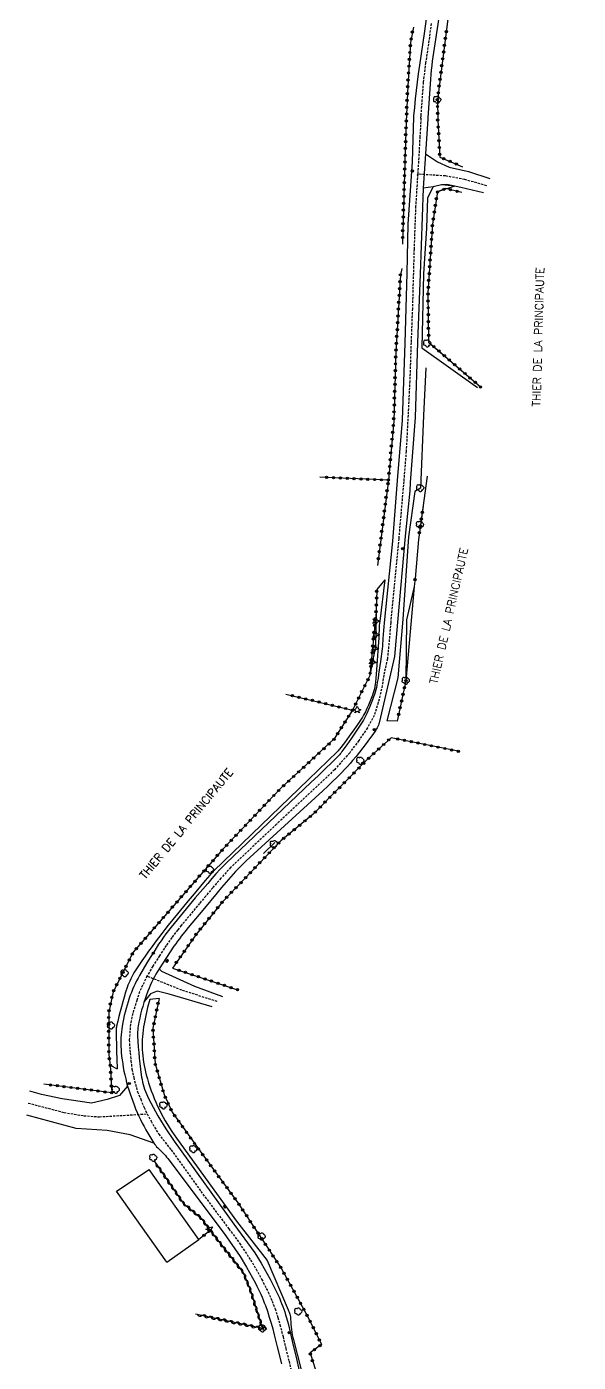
# Model space of a CAD drawing. Header units: millimetres. Extents: x 268000 to 268982, y 119000 to 120000.
# Drawn here: x 268428.2 to 268548.8, y 119298.1 to 119590.3 of the extents above; entities that cross this region are included whole.
import ezdxf
from ezdxf.enums import TextEntityAlignment as Align

# ---------------------------------------------------------------- set-up
doc = ezdxf.new("R2010")
doc.units = ezdxf.units.MM
doc.linetypes.add('DASHED', pattern=[0.75, 0.5, -0.25])
doc.layers.get('0').update_dxf_attribs({"linetype": 'CONTINUOUS'})
for name, color, linetype in [('W0001', 6, 'DASHED'), ('W0008', 7, 'CONTINUOUS'), ('W0070', 7, 'DASHED'), ('W0071', 7, 'CONTINUOUS'), ('W0103', 1, 'CONTINUOUS'), ('W0210', 2, 'CONTINUOUS'), ('W0211', 2, 'CONTINUOUS'), ('W0212', 2, 'CONTINUOUS'), ('W0213', 2, 'CONTINUOUS'), ('W0300', 7, 'CONTINUOUS'), ('W0301', 7, 'CONTINUOUS'), ('W0302', 3, 'CONTINUOUS'), ('W0303', 7, 'CONTINUOUS'), ('W0305', 3, 'CONTINUOUS'), ('W0310', 3, 'CONTINUOUS'), ('W0312', 3, 'CONTINUOUS'), ('W0322', 7, 'CONTINUOUS'), ('W0400', 7, 'CONTINUOUS'), ('W0856', 7, 'CONTINUOUS'), ('W0989', 7, 'CONTINUOUS'), ('W1336', 3, 'CONTINUOUS'), ('W1338', 7, 'CONTINUOUS')]:
    doc.layers.add(name, color=color, linetype=linetype)
doc.styles.get("Standard").update_dxf_attribs({"font": 'romans.shx', "width": 0.85})

# ---------------------------------------------------------------- blocks, each defined once
blk = doc.blocks.new('T300')
for p, q in [((-0.8, 0.51), (-0.86, 0.34)), ((-0.86, 0.34), (-0.86, 0.17)), ((-0.86, 0.17), (-0.74, 0.06)), ((-0.69, 0.63), (-0.8, 0.51)), ((-0.8, -0.06), (-0.74, 0.06)), ((-0.74, 0.06), (-0.69, 0.11)), ((-0.57, 0.69), (-0.69, 0.63)), ((-0.46, 0.69), (-0.57, 0.69)), ((-0.29, 0.63), (-0.46, 0.69)), ((-0.29, 0.63), (-0.17, 0.74)), ((-0.23, 0.57), (-0.29, 0.63)), ((-0.17, 0.74), (-0.06, 0.8)), ((-0.06, 0.8), (0.06, 0.8)), ((0.06, 0.8), (0.23, 0.74)), ((0.23, 0.74), (0.34, 0.63)), ((0.34, 0.63), (0.4, 0.51)), ((0.46, 0.46), (0.34, 0.46)), ((0.4, 0.51), (0.4, 0.46)), ((0.57, 0.4), (0.46, 0.46)), ((0.57, 0.4), (0.69, 0.29)), ((0.69, 0.29), (0.74, 0.17)), ((0.74, 0.06), (0.69, -0.17)), ((0.74, 0.17), (0.74, 0.06)), ((-0.8, -0.17), (-0.8, -0.06)), ((-0.8, -0.23), (-0.8, -0.17)), ((-0.74, -0.34), (-0.8, -0.23)), ((-0.69, -0.4), (-0.74, -0.34)), ((-0.51, -0.46), (-0.69, -0.4)), ((-0.4, -0.46), (-0.51, -0.46)), ((-0.4, -0.46), (-0.34, -0.46)), ((-0.34, -0.46), (-0.34, -0.4)), ((-0.34, -0.51), (-0.34, -0.46)), ((-0.29, -0.63), (-0.34, -0.51)), ((-0.17, -0.74), (-0.29, -0.63)), ((-0.06, -0.8), (-0.17, -0.74)), ((0.06, -0.8), (-0.06, -0.8)), ((0.17, -0.74), (0.06, -0.8)), ((0.23, -0.69), (0.17, -0.74)), ((0.29, -0.46), (0.23, -0.46)), ((0.29, -0.63), (0.23, -0.69)), ((0.46, -0.4), (0.29, -0.46)), ((0.34, -0.51), (0.29, -0.63)), ((0.34, -0.51), (0.34, -0.46)), ((0.57, -0.34), (0.46, -0.4)), ((0.63, -0.29), (0.57, -0.34)), ((0.69, -0.17), (0.63, -0.29))]:
    blk.add_line(p, q)
blk = doc.blocks.new('t322o')
at = {"color": 0, "linetype": 'Continuous'}
for radius in [0.25, 0.15]:
    blk.add_circle((0, 0), radius, dxfattribs=at)
blk = doc.blocks.new('T856')
for p, q in [((-0.125, 0), (0.125, 0)), ((0, 0.125), (0, -0.125))]:
    blk.add_line(p, q)
blk.add_ellipse((0, 0), major_axis=(-0.177, 0.177), ratio=1, start_param=3.9269908, end_param=10.2101761)
blk = doc.blocks.new('T303')
for p, q in [((-0.77, 0), (-0.28, 0.21)), ((-0.28, -0.21), (-0.77, 0)), ((-0.28, 0.21), (0, 0.83)), ((0, 0.83), (0.28, 0.21)), ((0.28, 0.21), (0.83, 0)), ((0.83, 0), (0.28, -0.21)), ((-0.49, -0.63), (-0.28, -0.21)), ((0, -0.35), (-0.49, -0.63)), ((0.56, -0.63), (0, -0.35)), ((0.28, -0.21), (0.56, -0.63))]:
    blk.add_line(p, q)
blk = doc.blocks.new('T400')
for p, q in [((-0.15, 0.3), (0.15, 0.3)), ((-0.15, -0.25), (-0.15, 0.3)), ((-0.15, 0.15), (0.15, 0.15)), ((-0.15, 0), (0.15, 0)), ((0.15, 0.3), (0.15, -0.25)), ((-0.15, -0.15), (0.15, -0.15)), ((-0.15, -0.25), (-0.15, -0.3)), ((-0.15, -0.3), (0.15, -0.3)), ((0.15, -0.3), (0.15, -0.25))]:
    blk.add_line(p, q)
blk = doc.blocks.new('T301')
for p, q in [((-0.8, 0.51), (-0.86, 0.34)), ((-0.86, 0.34), (-0.86, 0.17)), ((-0.86, 0.17), (-0.74, 0.06)), ((-0.69, 0.63), (-0.8, 0.51)), ((-0.8, -0.06), (-0.74, 0.06)), ((-0.74, 0.06), (-0.69, 0.11)), ((-0.57, 0.69), (-0.69, 0.63)), ((-0.46, 0.69), (-0.57, 0.69)), ((-0.29, 0.63), (-0.46, 0.69)), ((-0.29, 0.63), (-0.17, 0.74)), ((-0.23, 0.57), (-0.29, 0.63)), ((-0.17, 0.74), (-0.06, 0.8)), ((-0.06, 0.8), (0.06, 0.8)), ((0.06, 0.8), (0.23, 0.74)), ((0.23, 0.74), (0.34, 0.63)), ((0.34, 0.63), (0.4, 0.51)), ((0.46, 0.46), (0.34, 0.46)), ((0.4, 0.51), (0.4, 0.46)), ((0.57, 0.4), (0.46, 0.46)), ((0.57, 0.4), (0.69, 0.29)), ((0.69, 0.29), (0.74, 0.17)), ((0.74, 0.06), (0.69, -0.17)), ((0.74, 0.17), (0.74, 0.06)), ((-0.8, -0.17), (-0.8, -0.06)), ((-0.8, -0.23), (-0.8, -0.17)), ((-0.74, -0.34), (-0.8, -0.23)), ((-0.69, -0.4), (-0.74, -0.34)), ((-0.51, -0.46), (-0.69, -0.4)), ((-0.4, -0.46), (-0.51, -0.46)), ((-0.4, -0.46), (-0.34, -0.46)), ((-0.34, -0.46), (-0.34, -0.4)), ((-0.34, -0.51), (-0.34, -0.46)), ((-0.29, -0.63), (-0.34, -0.51)), ((-0.17, -0.74), (-0.29, -0.63)), ((-0.06, -0.8), (-0.17, -0.74)), ((0.06, -0.8), (-0.06, -0.8)), ((0.17, -0.74), (0.06, -0.8)), ((0.23, -0.69), (0.17, -0.74)), ((0.29, -0.46), (0.23, -0.46)), ((0.29, -0.63), (0.23, -0.69)), ((0.46, -0.4), (0.29, -0.46)), ((0.34, -0.51), (0.29, -0.63)), ((0.34, -0.51), (0.34, -0.46)), ((0.57, -0.34), (0.46, -0.4)), ((0.63, -0.29), (0.57, -0.34)), ((0.69, -0.17), (0.63, -0.29))]:
    blk.add_line(p, q)
blk = doc.blocks.new('t310o')
at = {"color": 0, "linetype": 'Continuous'}
for centre, start, end in [((-0.5, 0.38), 216.8699, 323.1304), ((0.5, -0.37), 36.8699, 143.1303)]:
    blk.add_arc(centre, 0.625, start, end, dxfattribs=at)
blk = doc.blocks.new('t302o')
for p, q in [((-0.8, 0.51), (-0.86, 0.34)), ((-0.86, 0.34), (-0.86, 0.17)), ((-0.86, 0.17), (-0.74, 0.06)), ((-0.69, 0.63), (-0.8, 0.51)), ((-0.8, -0.06), (-0.74, 0.06)), ((-0.74, 0.06), (-0.69, 0.11)), ((-0.57, 0.69), (-0.69, 0.63)), ((-0.46, 0.69), (-0.57, 0.69)), ((-0.29, 0.63), (-0.46, 0.69)), ((-0.29, 0.63), (-0.17, 0.74)), ((-0.23, 0.57), (-0.29, 0.63)), ((-0.17, 0.74), (-0.06, 0.8)), ((-0.06, 0.8), (0.06, 0.8)), ((0.06, 0.8), (0.23, 0.74)), ((0.23, 0.74), (0.34, 0.63)), ((0.34, 0.63), (0.4, 0.51)), ((0.46, 0.46), (0.34, 0.46)), ((0.4, 0.51), (0.4, 0.46)), ((0.57, 0.4), (0.46, 0.46)), ((0.57, 0.4), (0.69, 0.29)), ((0.69, 0.29), (0.74, 0.17)), ((0.74, 0.06), (0.69, -0.17)), ((0.74, 0.17), (0.74, 0.06)), ((-0.8, -0.17), (-0.8, -0.06)), ((-0.8, -0.23), (-0.8, -0.17)), ((-0.74, -0.34), (-0.8, -0.23)), ((-0.69, -0.4), (-0.74, -0.34)), ((-0.51, -0.46), (-0.69, -0.4)), ((-0.4, -0.46), (-0.51, -0.46)), ((-0.4, -0.46), (-0.34, -0.46)), ((-0.34, -0.46), (-0.34, -0.4)), ((-0.34, -0.51), (-0.34, -0.46)), ((-0.29, -0.63), (-0.34, -0.51)), ((-0.17, -0.74), (-0.29, -0.63)), ((-0.06, -0.8), (-0.17, -0.74)), ((0.06, -0.8), (-0.06, -0.8)), ((0.17, -0.74), (0.06, -0.8)), ((0.23, -0.69), (0.17, -0.74)), ((0.29, -0.46), (0.23, -0.46)), ((0.29, -0.63), (0.23, -0.69)), ((0.46, -0.4), (0.29, -0.46)), ((0.34, -0.51), (0.29, -0.63)), ((0.34, -0.51), (0.34, -0.46)), ((0.57, -0.34), (0.46, -0.4)), ((0.63, -0.29), (0.57, -0.34)), ((0.69, -0.17), (0.63, -0.29))]:
    blk.add_line(p, q)
blk = doc.blocks.new('t305o')
for p, q in [((-0.77, 0), (-0.28, 0.21)), ((-0.28, -0.21), (-0.77, 0)), ((-0.28, 0.21), (0, 0.83)), ((0, 0.83), (0.28, 0.21)), ((0.28, 0.21), (0.83, 0)), ((0.83, 0), (0.28, -0.21)), ((-0.49, -0.63), (-0.28, -0.21)), ((0, -0.35), (-0.49, -0.63)), ((0.56, -0.63), (0, -0.35)), ((0.28, -0.21), (0.56, -0.63))]:
    blk.add_line(p, q)

msp = doc.modelspace()

# ---------------------------------------------------------------- linework, layer by layer
at = {"layer": 'W0001'}
for points in [[(268514.42, 119570.28), (268514.46, 119570.86), (268515, 119578.14), (268515.5, 119582.28), (268516.78, 119591.05)], [(268514.42, 119570.28), (268514.18, 119566.18), (268513.94, 119561.57), (268513.7, 119557.82), (268513.71, 119558.01), (268513.26, 119551.02), (268512.91, 119541.6), (268512.54, 119528.58), (268512.26, 119521.15), (268511.98, 119512.75), (268511.19, 119497.39), (268510.65, 119490.79), (268509.56, 119478.26), (268507.81, 119459.95), (268507.5, 119456.19), (268507.09, 119451.96), (268506.28, 119448.41), (268505.95, 119446.1), (268505.1, 119442.4), (268504.17, 119439.59), (268502.74, 119436.86), (268500.82, 119434.11), (268498.84, 119431.44), (268495.51, 119427.73), (268492.82, 119425.14), (268482.85, 119415.8), (268472.85, 119406.38), (268470.69, 119404.02), (268468.88, 119401.92), (268467.35, 119400.09), (268466, 119398.5), (268463.65, 119395.64), (268462, 119393.66), (268461.23, 119392.7), (268459.93, 119391), (268458.71, 119389.29), (268457.25, 119387.03), (268455.78, 119384.74), (268454.51, 119382.57), (268454.51, 119382.57), (268453.55, 119380.57), (268452.9, 119379.16), (268452.28, 119377.28), (268451.59, 119375.12), (268451.22, 119373.62), (268450.9, 119372.08), (268450.64, 119368.61), (268450.82, 119365.75), (268451.01, 119364.03), (268451.22, 119362.22), (268451.6, 119360.38), (268452.43, 119357.27), (268453.14, 119355.66), (268453.86, 119353.82), (268454.57, 119352.44), (268455.39, 119350.84), (268457.08, 119348.02), (268459.77, 119344.58), (268466.29, 119335.48), (268472.44, 119327.29), (268474.72, 119324.16), (268477.17, 119320.48), (268478.36, 119318.47), (268479.58, 119316.27), (268481.01, 119313.48), (268481.87, 119311.49), (268482.51, 119309.81), (268483.13, 119307.91), (268483.58, 119306.33), (268484.26, 119303.74), (268484.86, 119301.15), (268485.57, 119298.33), (268487.14, 119291.47)]]:
    msp.add_lwpolyline(points, dxfattribs=at)
at = {"layer": 'W0008'}
for points in [[(268516.11, 119595.68), (268515.1, 119588.76), (268514.1, 119581.83), (268513.84, 119579.99), (268513.6, 119578.15), (268513.38, 119576.31), (268513.18, 119574.46), (268512.99, 119572.61), (268512.83, 119570.77), (268512.8, 119570.49)], [(268518.3, 119592.25), (268517.6, 119587.49), (268516.91, 119582.74), (268516.78, 119581.76), (268516.66, 119580.77), (268516.57, 119579.79), (268516.49, 119578.8), (268516.21, 119574.55), (268515.95, 119570.3), (268515.94, 119570.09)], [(268512.8, 119570.49), (268512.8, 119570.49), (268512.47, 119560.67), (268511.59, 119547.08), (268511.3, 119536.32), (268510.87, 119521.04), (268510.3, 119504.23), (268509.21, 119491.02), (268508.17, 119477.7), (268506.37, 119459.87), (268506.29, 119459.02), (268506.22, 119458.17), (268506.16, 119457.32), (268506.12, 119456.47), (268506.08, 119455.9), (268506.04, 119455.33), (268505.99, 119454.77), (268505.92, 119454.2), (268505.55, 119451.4), (268505.17, 119448.6), (268505.04, 119447.69), (268504.88, 119446.78), (268504.78, 119446.26), (268504.67, 119445.74), (268504.54, 119445.23), (268504.4, 119444.72), (268504.25, 119444.21), (268504.08, 119443.71), (268503.82, 119442.99), (268503.54, 119442.28), (268503.26, 119441.57), (268502.96, 119440.87), (268502.65, 119440.17), (268502.32, 119439.48), (268502.08, 119439.01), (268501.83, 119438.55), (268501.57, 119438.1), (268501.29, 119437.66), (268500.27, 119436.15), (268499.24, 119434.65), (268498.2, 119433.16), (268497.14, 119431.68), (268496.97, 119431.44), (268496.78, 119431.22), (268496.59, 119431), (268496.38, 119430.79), (268494.9, 119429.32), (268493.41, 119427.87), (268491.92, 119426.42), (268490.41, 119424.98), (268471.82, 119407.31), (268471.37, 119406.88), (268470.94, 119406.43), (268470.51, 119405.98), (268469.59, 119404.95), (268468.68, 119403.91), (268467.78, 119402.86), (268465.08, 119399.67), (268462.4, 119396.47), (268461.1, 119394.9), (268459.81, 119393.31), (268459.23, 119392.58), (268458.66, 119391.84), (268458.11, 119391.08), (268457.58, 119390.32), (268457.06, 119389.54), (268456.19, 119388.2), (268455.34, 119386.85), (268454.5, 119385.49), (268453.69, 119384.12), (268452.88, 119382.74), (268452.55, 119382.14), (268452.23, 119381.53), (268451.92, 119380.91), (268451.63, 119380.29), (268451.35, 119379.66), (268451.09, 119379.03), (268450.85, 119378.38), (268450.62, 119377.74), (268450.37, 119376.99), (268450.14, 119376.23), (268449.92, 119375.47), (268449.72, 119374.71), (268449.54, 119373.94), (268449.37, 119373.17), (268449.22, 119372.4), (268449.08, 119371.62), (268448.99, 119370.99), (268448.91, 119370.36), (268448.85, 119369.72), (268448.81, 119369.09), (268448.79, 119368.45), (268448.79, 119367.81), (268448.8, 119367.18), (268448.83, 119366.54), (268448.88, 119365.9), (268448.97, 119365.07), (268449.07, 119364.24), (268449.19, 119363.42), (268449.33, 119362.59), (268449.48, 119361.77), (268449.66, 119360.96), (268449.85, 119360.14), (268450.06, 119359.33), (268450.28, 119358.53), (268450.54, 119357.69), (268450.81, 119356.86), (268451.09, 119356.03), (268451.39, 119355.21), (268451.7, 119354.39), (268452.03, 119353.58), (268452.38, 119352.77), (268452.73, 119351.97), (268453.1, 119351.2), (268453.47, 119350.45), (268453.86, 119349.69), (268454.27, 119348.95), (268454.68, 119348.21), (268455.12, 119347.48), (268455.56, 119346.76), (268456.02, 119346.05), (268456.21, 119345.78), (268456.41, 119345.51), (268456.62, 119345.26), (268456.85, 119345.01), (268457.08, 119344.78), (268457.33, 119344.55), (268457.64, 119344.26), (268457.95, 119343.96), (268458.25, 119343.65), (268458.54, 119343.33), (268458.81, 119343), (268459.07, 119342.66), (268471.37, 119326.28), (268474.88, 119321.23), (268476.27, 119318.91), (268476.95, 119317.75), (268477.61, 119316.57), (268478.24, 119315.39), (268478.55, 119314.79), (268478.84, 119314.2), (268479.13, 119313.59), (268479.41, 119312.99), (268479.67, 119312.37), (268479.93, 119311.76), (268480.17, 119311.14), (268480.41, 119310.51), (268480.85, 119309.26), (268481.26, 119307.98), (268481.64, 119306.7), (268482, 119305.41), (268482.34, 119304.12), (268483, 119301.52), (268483.95, 119297.75)], [(268515.94, 119570.09), (268515.41, 119562.48), (268514.93, 119554.96), (268514.22, 119536.13), (268513.65, 119521.27), (268513.18, 119504.76), (268512.09, 119490.56), (268511.99, 119488.71), (268510.95, 119478.82), (268509.26, 119460.03), (268508.63, 119452.52), (268505.39, 119438.31), (268505.32, 119438.02), (268505.23, 119437.74), (268505.12, 119437.46), (268505, 119437.19), (268504.87, 119436.92), (268504.72, 119436.66), (268504.56, 119436.41), (268503.87, 119435.43), (268503.17, 119434.46), (268502.46, 119433.49), (268501.73, 119432.54), (268500.99, 119431.59), (268500.24, 119430.65), (268499.47, 119429.73), (268498.91, 119429.07), (268498.33, 119428.42), (268497.74, 119427.78), (268497.13, 119427.15), (268496.11, 119426.13), (268495.07, 119425.12), (268494.03, 119424.12), (268492.97, 119423.14), (268476.19, 119407.77), (268475.6, 119407.21), (268475.01, 119406.63), (268474.44, 119406.05), (268473.88, 119405.45), (268472.85, 119404.31), (268471.83, 119403.16), (268470.83, 119402), (268469.84, 119400.82), (268466.69, 119397.02), (268463.55, 119393.22), (268462.77, 119392.26), (268462.01, 119391.3), (268461.59, 119390.76), (268461.19, 119390.22), (268460.79, 119389.67), (268460.41, 119389.11), (268459.58, 119387.89), (268458.77, 119386.66), (268457.96, 119385.42), (268457.16, 119384.18), (268456.8, 119383.6), (268456.46, 119383.01), (268456.13, 119382.41), (268455.81, 119381.8), (268455.51, 119381.19), (268455.23, 119380.56), (268454.96, 119379.93), (268454.71, 119379.3), (268454.4, 119378.47), (268454.11, 119377.64), (268453.84, 119376.8), (268453.58, 119375.95), (268453.34, 119375.11), (268453.12, 119374.25), (268452.91, 119373.39), (268452.72, 119372.53), (268452.64, 119372.1), (268452.57, 119371.67), (268452.52, 119371.24), (268452.48, 119370.81), (268452.46, 119370.37), (268452.46, 119369.93), (268452.47, 119369.5), (268452.54, 119368.28), (268452.61, 119367.07), (268452.71, 119365.85), (268452.82, 119364.64), (268452.95, 119363.43), (268453.09, 119362.22), (268453.25, 119361.01), (268453.33, 119360.48), (268453.43, 119359.94), (268453.55, 119359.41), (268453.68, 119358.89), (268453.83, 119358.36), (268454, 119357.85), (268454.19, 119357.34), (268454.39, 119356.83), (268454.61, 119356.33), (268454.84, 119355.84), (268455.34, 119354.87), (268455.84, 119353.9), (268456.37, 119352.94), (268456.91, 119351.99), (268457.47, 119351.05), (268458.04, 119350.12), (268458.62, 119349.2), (268459.22, 119348.29), (268459.84, 119347.38), (268460.47, 119346.49), (268473.51, 119328.29), (268478.08, 119322.05), (268479.45, 119319.76), (268480.13, 119318.61), (268480.79, 119317.46), (268481.43, 119316.3), (268482.05, 119315.14), (268482.64, 119313.96), (268483.2, 119312.77), (268483.46, 119312.17), (268483.72, 119311.56), (268483.96, 119310.96), (268484.19, 119310.34), (268484.41, 119309.73), (268484.62, 119309.11), (268484.82, 119308.48), (268485.01, 119307.86), (268485.36, 119306.59), (268485.68, 119305.32), (268486.28, 119302.75), (268487.17, 119298.83), (268488.07, 119294.91)]]:
    msp.add_lwpolyline(points, dxfattribs=at)
at = {"layer": 'W0070'}
for points in [[(268528.8, 119555.49), (268524, 119556.83), (268519.77, 119557.62), (268513.71, 119558.01)], [(268469.89, 119377), (268462.13, 119379.5), (268454.5, 119382.56)], [(268428.55, 119354.81), (268436.36, 119352.75), (268440.72, 119352.04), (268444.09, 119351.81), (268454.57, 119352.44)]]:
    msp.add_lwpolyline(points, dxfattribs=at)
at = {"layer": 'W0071'}
for points in [[(268515.41, 119562.48), (268518.04, 119560.7), (268520.62, 119559.54), (268524.83, 119558.57), (268529.5, 119557.03)], [(268528.1, 119553.95), (268523.16, 119555.1), (268520.07, 119555.77), (268518.91, 119555.69), (268517.11, 119555.27), (268514.93, 119554.96)], [(268457.69, 119383.65), (268457.16, 119384.18)], [(268457.69, 119383.65), (268464.88, 119380.37), (268471.04, 119378.12)], [(268468.74, 119375.88), (268459.37, 119378.63), (268456.76, 119379.27), (268455.27, 119378.71), (268453.92, 119377.04)], [(268450.28, 119358.53), (268448.49, 119356.43), (268445.78, 119355.6), (268442.4, 119354.8), (268435.93, 119355.72), (268431.45, 119356.72), (268428.89, 119357.42)], [(268456.02, 119346.05), (268450.82, 119347.86), (268445.79, 119348.83), (268439.04, 119349.28), (268428.21, 119352.2)]]:
    msp.add_lwpolyline(points, dxfattribs=at)
at = {"layer": 'W0103'}
for points in [[(268447.83, 119335.53), (268455, 119340.26)], [(268465.83, 119324.94), (268455, 119340.26)], [(268458.82, 119319.98), (268447.83, 119335.53)], [(268458.82, 119319.98), (268465.83, 119324.94)]]:
    msp.add_lwpolyline(points, dxfattribs=at)
at = {"layer": 'W0210'}
msp.add_lwpolyline([(268506.56, 119469.26), (268504.77, 119467.17), (268504.6, 119462.27), (268504.46, 119454.77), (268503.28, 119448.35), (268499.44, 119440.76), (268495.47, 119434.46), (268483.64, 119423.55), (268471.14, 119410.39), (268451.51, 119387.82), (268447.08, 119379.16), (268446.13, 119374.71), (268446.16, 119365.34), (268446.47, 119363.09), (268448.02, 119362.27)], dxfattribs=at)
at = {"layer": 'W0211'}
for points in [[(268521.85, 119555.39), (268518.01, 119554.12), (268516.96, 119547.09), (268515.95, 119532.03), (268516.1, 119521.27), (268519.92, 119517.97)], [(268515.8, 119491.93), (268513.88, 119478.09), (268513.13, 119469.53), (268512.93, 119467.8), (268511.14, 119447.2), (268509.23, 119438.38), (268506.95, 119438.42)], [(268457.16, 119377.72), (268455.8, 119371.16), (268456.3, 119363.39), (268458.23, 119356.72), (268460.02, 119352.81), (268465.54, 119345.07), (268474.39, 119333.02), (268483.84, 119318.7), (268489.72, 119308.03), (268492.67, 119301.99), (268490.16, 119300.18), (268493.57, 119289.42), (268492.64, 119279.57), (268496.64, 119271.1), (268497.63, 119266.03), (268523.36, 119209.48), (268531.81, 119198.11), (268538.37, 119189.12), (268548.83, 119178.63)]]:
    msp.add_lwpolyline(points, dxfattribs=at)
at = {"layer": 'W0212'}
for points in [[(268521.85, 119555.39), (268518.91, 119555.69), (268517.11, 119555.27), (268515.89, 119552.83), (268515.63, 119546.19), (268514.96, 119536.23), (268514.62, 119520.04), (268526.82, 119511.32)], [(268513.05, 119488.61), (268511.71, 119478.69), (268510.47, 119460.63), (268509.39, 119447.85), (268506.95, 119438.42)], [(268514.29, 119489.34), (268513.05, 119488.61)], [(268457.16, 119377.72), (268455.13, 119377.43), (268454.62, 119375.68), (268454.02, 119372.84), (268453.88, 119372.15), (268453.77, 119371.46), (268453.67, 119370.76), (268453.59, 119370.06), (268453.53, 119369.36), (268453.49, 119368.65), (268453.47, 119367.95), (268453.47, 119367.24), (268453.49, 119366.54), (268453.53, 119365.83), (268453.59, 119365.13), (268453.66, 119364.43), (268453.76, 119363.73), (268453.88, 119363.04), (268454.01, 119362.35), (268454.17, 119361.66), (268454.34, 119360.98), (268454.59, 119360.1), (268454.85, 119359.23), (268455.14, 119358.37), (268455.44, 119357.51), (268455.76, 119356.66), (268456.1, 119355.81), (268456.45, 119354.98), (268456.83, 119354.15), (268457.22, 119353.33), (268457.63, 119352.52), (268458.05, 119351.71), (268458.5, 119350.92), (268458.96, 119350.14), (268459.43, 119349.36), (268459.93, 119348.6), (268460.44, 119347.84), (268460.96, 119347.1), (268474.1, 119328.97), (268480.76, 119320.39), (268485.35, 119309.58), (268485.48, 119309.34), (268485.59, 119309.1), (268485.69, 119308.85), (268485.76, 119308.6), (268485.83, 119308.34), (268485.88, 119308.08), (268485.91, 119307.82), (268485.92, 119307.55), (268485.94, 119306.98), (268485.98, 119306.4), (268486.03, 119305.83), (268486.1, 119305.26), (268486.19, 119304.69), (268486.29, 119304.12), (268486.41, 119303.56), (268486.55, 119303), (268494.57, 119271.65)]]:
    msp.add_lwpolyline(points, dxfattribs=at)
at = {"layer": 'W0213'}
msp.add_lwpolyline([(268506.56, 119469.26), (268505.4, 119460.24), (268505.35, 119459.79), (268505.31, 119459.34), (268505.28, 119458.89), (268505.27, 119458.43), (268505.24, 119457.49), (268505.2, 119456.55), (268505.15, 119455.61), (268505.09, 119454.67), (268504.87, 119451.65), (268504.64, 119448.63), (268504.56, 119447.76), (268504.48, 119446.89), (268504.42, 119446.41), (268504.35, 119445.93), (268504.25, 119445.46), (268504.13, 119444.99), (268504, 119444.52), (268503.84, 119444.06), (268503.56, 119443.32), (268503.26, 119442.58), (268502.95, 119441.84), (268502.61, 119441.12), (268502.26, 119440.4), (268501.89, 119439.69), (268501.63, 119439.23), (268501.36, 119438.77), (268501.07, 119438.32), (268500.77, 119437.88), (268499.76, 119436.46), (268498.73, 119435.04), (268497.69, 119433.63), (268496.64, 119432.23), (268496.5, 119432.05), (268496.34, 119431.88), (268496.18, 119431.71), (268494.08, 119429.65), (268491.98, 119427.6), (268489.86, 119425.56), (268469.16, 119405.62), (268468.99, 119405.45), (268468.83, 119405.28), (268468.55, 119404.98), (268468.28, 119404.67), (268467.24, 119403.47), (268466.21, 119402.26), (268465.19, 119401.04), (268463.17, 119398.61), (268461.17, 119396.17), (268459.17, 119393.72), (268458.44, 119392.81), (268457.72, 119391.89), (268457.01, 119390.97), (268456.31, 119390.03), (268455.62, 119389.09), (268454.86, 119388.03), (268454.11, 119386.96), (268453.37, 119385.89), (268452.65, 119384.81), (268451.93, 119383.72), (268451.66, 119383.29), (268451.41, 119382.86), (268451.16, 119382.41), (268450.94, 119381.96), (268450.73, 119381.51), (268450.53, 119381.04), (268450.34, 119380.57), (268450.18, 119380.1), (268449.83, 119379.05), (268449.51, 119378), (268449.19, 119376.95), (268448.9, 119375.89), (268448.61, 119374.83), (268448.35, 119373.77), (268448.1, 119372.7), (268447.86, 119371.62), (268447.82, 119371.4), (268447.79, 119371.17), (268447.77, 119370.94), (268447.77, 119370.71), (268447.79, 119369.15), (268447.82, 119367.59), (268447.87, 119366.03), (268447.93, 119364.48), (268448.02, 119362.27)], dxfattribs=at)
at = {"layer": 'W0302'}
msp.add_lwpolyline([(268482.49, 119411.8), (268479.98, 119409.41)], dxfattribs=at)
at = {"layer": 'W0305'}
for points in [[(268504.6, 119462.27), (268504.46, 119454.77), (268503.28, 119448.35)], [(268466.33, 119329.62), (268468.35, 119326.95)]]:
    msp.add_lwpolyline(points, dxfattribs=at)
at = {"layer": 'W0310'}
msp.add_lwpolyline([(268456.18, 119342), (268462.42, 119332.92), (268466.33, 119329.62), (268468.35, 119326.95), (268471.44, 119322.93), (268475.55, 119317.74), (268477.14, 119313.81), (268479.77, 119305.5)], dxfattribs=at)
at = {"layer": 'W0312'}
for points in [[(268515.49, 119515.64), (268514.95, 119505.25), (268514.29, 119489.34)], [(268512.93, 119467.8), (268511.27, 119460.54), (268511.14, 119447.2)]]:
    msp.add_lwpolyline(points, dxfattribs=at)
at = {"layer": 'W0322'}
for points in [[(268529.69, 119625.8), (268524.34, 119611.9), (268520.68, 119594.74), (268518.01, 119574.26), (268518.1, 119569.81)], [(268512.76, 119590.14), (268512.14, 119586.81), (268511.52, 119577.26), (268511.2, 119569.5), (268510.93, 119560.72), (268510.36, 119542.66)], [(268518.1, 119569.81), (268518.57, 119561.72), (268523.52, 119559.64)], [(268523.35, 119554.03), (268519.78, 119554.84), (268518.01, 119554.12), (268516.96, 119547.09), (268515.95, 119532.03), (268516.1, 119521.27)], [(268510.22, 119537.36), (268509.93, 119536), (268508.95, 119519.09), (268508.47, 119504), (268507.29, 119491.08)], [(268507.29, 119491.08), (268504.91, 119472.43)], [(268514.89, 119485.4), (268513.88, 119478.09)], [(268513.13, 119469.53), (268512.93, 119467.8)], [(268504.77, 119467.17), (268504.6, 119462.27), (268503.28, 119448.35), (268499.44, 119440.76)], [(268511.14, 119447.2), (268509.23, 119438.38)], [(268499.44, 119440.76), (268495.47, 119434.46), (268483.64, 119423.55), (268471.14, 119410.39), (268451.51, 119387.82), (268447.08, 119379.16), (268446.13, 119374.71), (268446.16, 119365.34), (268446.47, 119363.09), (268446.8, 119357.07)], [(268507.88, 119434.73), (268502.77, 119430.01), (268490.83, 119418), (268483.8, 119412.21), (268470.93, 119398.76), (268465.17, 119391.61), (268460.07, 119384.34)], [(268457.16, 119377.72), (268455.8, 119371.16), (268456.3, 119363.39), (268458.23, 119356.72), (268460.02, 119352.81), (268465.54, 119345.07), (268474.39, 119333.02), (268483.84, 119318.7), (268489.72, 119308.03), (268492.67, 119301.99), (268490.16, 119300.18), (268493.57, 119289.42), (268492.64, 119279.57), (268494.64, 119280.22), (268496.64, 119271.1), (268497.63, 119266.03)], [(268468.35, 119326.95), (268465.83, 119324.94)]]:
    msp.add_lwpolyline(points, dxfattribs=at)
at = {"layer": 'W1336'}
msp.add_lwpolyline([(268479.77, 119305.5), (268465.1, 119308.63)], dxfattribs=at)
at = {"layer": 'W1338'}
for points in [[(268516.1, 119521.27), (268527.45, 119511.46)], [(268507.29, 119491.08), (268492.31, 119491.73)], [(268484.86, 119444.29), (268499.44, 119440.76)], [(268522.59, 119431.77), (268507.88, 119434.73)], [(268460.07, 119384.34), (268474.3, 119379.6)], [(268446.8, 119357.07), (268431.92, 119358.98)]]:
    msp.add_lwpolyline(points, dxfattribs=at)

# ---------------------------------------------------------------- block references
at = {"layer": 'W0300'}
for p in [(268518.01, 119574.26), (268514.25, 119481.29), (268449.65, 119383.2), (268446.66, 119371.76), (268458.14, 119354.28)]:
    msp.add_blockref('T300', p, dxfattribs=at)
at = {"layer": 'W0301'}
for p in [(268515.83, 119520.97), (268514.29, 119489.34), (268511.14, 119447.2), (268501.19, 119429.7), (268468.3, 119405.86), (268447.71, 119357.73), (268464.68, 119344.72), (268455.91, 119342.82), (268479.62, 119325.59), (268487.62, 119309.2), (268479.77, 119305.5)]:
    msp.add_blockref('T301', p, dxfattribs=at)
at = {"layer": 'W0302', "rotation": 223.6259375899454}
msp.add_blockref('t302o', (268482.15, 119411.48), dxfattribs=at)
at = {"layer": 'W0303'}
msp.add_blockref('T303', (268500.46, 119440.83), dxfattribs=at)
at = {"layer": 'W0305'}
for p, rotation in [((268504.56, 119460.25), 268.902233553785), ((268504.51, 119457.25), 268.902233553785), ((268504.36, 119454.25), 259.5616587625539), ((268503.82, 119451.3), 259.5616587625539), ((268468.14, 119327.23), 307.126931660468)]:
    msp.add_blockref('t305o', p, dxfattribs=dict(at, rotation=rotation))
at = {"layer": 'W0310'}
for p, rotation in [((268457.03, 119340.76), 304.5257105471569), ((268457.88, 119339.52), 304.5257105471569), ((268458.73, 119338.29), 304.5257105471569), ((268459.58, 119337.05), 304.5257105471569), ((268460.43, 119335.82), 304.5257105471569), ((268461.28, 119334.58), 304.5257105471569), ((268462.13, 119333.35), 304.5257105471569), ((268463.18, 119332.29), 319.7734107982502), ((268464.32, 119331.32), 319.7734107982502), ((268465.47, 119330.35), 319.7734107982502), ((268466.55, 119329.32), 307.126931660468), ((268467.46, 119328.13), 307.126931660468), ((268468.36, 119326.93), 307.6060263749218), ((268469.28, 119325.74), 307.6060263749218), ((268470.2, 119324.55), 307.6060263749218), ((268471.11, 119323.37), 307.6060263749218), ((268472.04, 119322.18), 308.3098122035117), ((268472.97, 119321.01), 308.3098122035117), ((268473.9, 119319.83), 308.3098122035117), ((268474.83, 119318.65), 308.3098122035117), ((268475.67, 119317.43), 292.0069607699628), ((268476.24, 119316.04), 292.0069607699628), ((268476.8, 119314.65), 292.0069607699628), ((268477.32, 119313.24), 287.5788499662319), ((268477.77, 119311.81), 287.5788499662319), ((268478.22, 119310.38), 287.5788499662319), ((268478.68, 119308.95), 287.5788499662319), ((268479.13, 119307.52), 287.5788499662319), ((268479.58, 119306.09), 287.5788499662319)]:
    msp.add_blockref('t310o', p, dxfattribs=dict(at, rotation=rotation))
at = {"layer": 'W0322'}
for p, rotation in [((268512.28, 119587.6), 259.4012016544334), ((268512.56, 119589.08), 259.4012016544334), ((268519.76, 119587.69), 262.5678129922462), ((268519.95, 119589.18), 262.5678129922462), ((268511.99, 119584.62), 266.2839797955931), ((268512.09, 119586.12), 266.2839797955931), ((268519.37, 119584.72), 262.5678129922462), ((268519.56, 119586.21), 262.5678129922462), ((268511.9, 119583.12), 266.2839797955931), ((268518.98, 119581.75), 262.5678129922462), ((268519.18, 119583.23), 262.5678129922462), ((268511.7, 119580.13), 266.2839797955931), ((268511.8, 119581.63), 266.2839797955931), ((268518.59, 119578.77), 262.5678129922462), ((268518.79, 119580.26), 262.5678129922462), ((268511.51, 119577.14), 267.6763289481729), ((268511.61, 119578.63), 266.2839797955931), ((268518.4, 119577.28), 262.5678129922462), ((268511.39, 119574.14), 267.6763289481729), ((268511.45, 119575.64), 267.6763289481729), ((268518.01, 119574.31), 262.5678129922462), ((268518.21, 119575.8), 262.5678129922462), ((268511.27, 119571.14), 267.6763289481729), ((268511.33, 119572.64), 267.6763289481729), ((268518.04, 119572.81), 271.2220943519278), ((268518.07, 119571.31), 271.2220943519278), ((268511.16, 119568.14), 268.1976554567063), ((268511.21, 119569.64), 267.6763289481729), ((268518.1, 119569.83), 273.4425363515657), ((268518.19, 119568.33), 273.4425363515657), ((268511.06, 119565.14), 268.1976554567063), ((268511.11, 119566.64), 268.1976554567063), ((268518.27, 119566.84), 273.4425363515657), ((268518.36, 119565.34), 273.4425363515657), ((268510.97, 119562.15), 268.1976554567063), ((268511.02, 119563.65), 268.1976554567063), ((268518.45, 119563.84), 273.4425363515657), ((268518.53, 119562.34), 273.4425363515657), ((268519.37, 119561.38), 337.2997174088402), ((268510.88, 119559.15), 268.2060347552257), ((268510.92, 119560.65), 268.2060347552257), ((268520.76, 119560.8), 337.2997174088402), ((268522.14, 119560.22), 337.2997174088402), ((268510.78, 119556.15), 268.2060347552257), ((268510.83, 119557.65), 268.2060347552257), ((268510.69, 119553.15), 268.2060347552257), ((268510.74, 119554.65), 268.2060347552257), ((268517.79, 119552.67), 261.4789596118384), ((268518.04, 119554.13), 202.2187397243157), ((268519.43, 119554.7), 202.2187397243157), ((268520.88, 119554.59), 167.1396493166558), ((268522.34, 119554.26), 167.1396493166558), ((268510.59, 119550.15), 268.2060347552257), ((268510.64, 119551.65), 268.2060347552257), ((268517.35, 119549.7), 261.4789596118384), ((268517.57, 119551.19), 261.4789596118384), ((268510.5, 119547.15), 268.2060347552257), ((268510.55, 119548.65), 268.2060347552257), ((268516.93, 119546.73), 266.1734938985336), ((268517.13, 119548.22), 261.4789596118384), ((268510.41, 119544.15), 268.2060347552257), ((268510.45, 119545.65), 268.2060347552257), ((268516.73, 119543.74), 266.1734938985336), ((268516.83, 119545.24), 266.1734938985336), ((268516.63, 119542.24), 266.1734938985336), ((268516.43, 119539.25), 266.1734938985336), ((268516.53, 119540.75), 266.1734938985336), ((268509.93, 119535.99), 266.6617765512173), ((268516.23, 119536.26), 266.1734938985336), ((268516.33, 119537.75), 266.1734938985336), ((268509.76, 119532.99), 266.6617765512173), ((268509.84, 119534.49), 266.6617765512173), ((268516.03, 119533.26), 266.1734938985336), ((268516.13, 119534.76), 266.1734938985336), ((268509.58, 119530), 266.6617765512173), ((268509.67, 119531.49), 266.6617765512173), ((268515.95, 119531.77), 270.8246060764172), ((268515.98, 119530.27), 270.8246060764172), ((268509.41, 119527), 266.6617765512173), ((268509.49, 119528.5), 266.6617765512173), ((268516, 119528.77), 270.8246060764172), ((268516.02, 119527.27), 270.8246060764172), ((268509.23, 119524.01), 266.6617765512173), ((268509.32, 119525.51), 266.6617765512173), ((268516.04, 119525.77), 270.8246060764172), ((268516.06, 119524.27), 270.8246060764172), ((268509.06, 119521.01), 266.6617765512173), ((268509.14, 119522.51), 266.6617765512173), ((268516.08, 119522.77), 270.8246060764172), ((268508.91, 119518.02), 268.1828540653384), ((268508.97, 119519.52), 266.6617765512173), ((268508.82, 119515.02), 268.1828540653384), ((268508.86, 119516.52), 268.1828540653384), ((268508.72, 119512.02), 268.1828540653384), ((268508.77, 119513.52), 268.1828540653384), ((268508.63, 119509.02), 268.1828540653384), ((268508.67, 119510.52), 268.1828540653384), ((268508.53, 119506.02), 268.1828540653384), ((268508.58, 119507.52), 268.1828540653384), ((268508.38, 119503.03), 264.8032637537003), ((268508.48, 119504.52), 268.1828540653384), ((268508.11, 119500.04), 264.8032637537003), ((268508.24, 119501.53), 264.8032637537003), ((268507.83, 119497.05), 264.8032637537003), ((268507.97, 119498.55), 264.8032637537003), ((268507.56, 119494.06), 264.8032637537003), ((268507.7, 119495.56), 264.8032637537003), ((268507.43, 119492.57), 264.8032637537003), ((268507, 119488.8), 262.7386614097549), ((268507.19, 119490.28), 262.7386614097549), ((268506.62, 119485.82), 262.7386614097549), ((268506.81, 119487.31), 262.7386614097549), ((268506.24, 119482.84), 262.7386614097549), ((268506.43, 119484.33), 262.7386614097549), ((268514.5, 119482.55), 262.0940814133817), ((268514.7, 119484.03), 262.0940814133817), ((268505.86, 119479.87), 262.7386614097549), ((268506.05, 119481.36), 262.7386614097549), ((268514.08, 119479.58), 262.0940814133817), ((268514.29, 119481.06), 262.0940814133817), ((268505.48, 119476.89), 262.7386614097549), ((268505.67, 119478.38), 262.7386614097549), ((268505.1, 119473.92), 262.7386614097549), ((268505.29, 119475.4), 262.7386614097549), ((268513.11, 119469.29), 263.2559610760004), ((268504.71, 119465.28), 268.0034828391093), ((268504.76, 119466.78), 268.0034828391093), ((268504.6, 119462.29), 268.0034828391093), ((268504.66, 119463.78), 268.0034828391093), ((268504.32, 119459.3), 264.5566283283656), ((268504.46, 119460.79), 264.5566283283656), ((268504.04, 119456.31), 264.5566283283656), ((268504.18, 119457.81), 264.5566283283656), ((268503.75, 119453.33), 264.5566283283656), ((268503.89, 119454.82), 264.5566283283656), ((268503.47, 119450.34), 264.5566283283656), ((268503.61, 119451.83), 264.5566283283656), ((268502.82, 119447.46), 243.1923050792445), ((268503.32, 119448.85), 264.5566283283656), ((268501.47, 119444.78), 243.1923050792445), ((268502.15, 119446.12), 243.1923050792445), ((268510.82, 119445.71), 257.8107619240928), ((268511.13, 119447.18), 257.8107619240928), ((268500.12, 119442.1), 243.1923050792445), ((268500.79, 119443.44), 243.1923050792445), ((268510.18, 119442.78), 257.8107619240928), ((268510.5, 119444.24), 257.8107619240928), ((268498.61, 119439.44), 237.8079709885862), ((268499.41, 119440.71), 237.8079709885862), ((268509.55, 119439.85), 257.8107619240928), ((268509.87, 119441.31), 257.8107619240928), ((268496.21, 119435.64), 237.8079709885862), ((268497.01, 119436.91), 237.8079709885862), ((268497.81, 119438.17), 237.8079709885862), ((268494.29, 119433.37), 222.6747531085856), ((268495.39, 119434.38), 222.6747531085856), ((268506.28, 119433.25), 222.6948518981728), ((268507.38, 119434.27), 222.6948518981728), ((268490.98, 119430.32), 222.6747531085856), ((268492.09, 119431.33), 222.6747531085856), ((268493.19, 119432.35), 222.6747531085856), ((268502.97, 119430.2), 222.6948518981728), ((268504.08, 119431.22), 222.6948518981728), ((268505.18, 119432.24), 222.6948518981728), ((268487.67, 119427.27), 222.6747531085856), ((268488.78, 119428.28), 222.6747531085856), ((268489.88, 119429.3), 222.6747531085856), ((268499.79, 119427.02), 225.1680543971102), ((268500.85, 119428.08), 225.1680543971102), ((268501.91, 119429.15), 225.1680543971102), ((268484.37, 119424.22), 222.6747531085856), ((268485.47, 119425.23), 222.6747531085856), ((268486.57, 119426.25), 222.6747531085856), ((268496.62, 119423.83), 225.1680543971102), ((268497.68, 119424.89), 225.1680543971102), ((268498.73, 119425.96), 225.1680543971102), ((268481.22, 119421), 226.4690467465197), ((268482.25, 119422.09), 226.4690467465197), ((268483.29, 119423.18), 226.4690467465197), ((268494.5, 119421.7), 225.1680543971102), ((268495.56, 119422.76), 225.1680543971102), ((268479.15, 119418.83), 226.4690467465197), ((268480.19, 119419.91), 226.4690467465197), ((268491.33, 119418.51), 225.1680543971102), ((268492.39, 119419.57), 225.1680543971102), ((268493.45, 119420.64), 225.1680543971102), ((268476.05, 119415.56), 226.4690467465197), ((268477.09, 119416.65), 226.4690467465197), ((268478.12, 119417.74), 226.4690467465197), ((268487.91, 119415.59), 219.4909946748305), ((268489.06, 119416.55), 219.4909946748305), ((268490.22, 119417.5), 219.4909946748305), ((268472.96, 119412.3), 226.4690467465197), ((268473.99, 119413.39), 226.4690467465197), ((268475.02, 119414.48), 226.4690467465197), ((268484.43, 119412.73), 219.4909946748305), ((268485.59, 119413.69), 219.4909946748305), ((268486.75, 119414.64), 219.4909946748305), ((268470.9, 119410.11), 228.9851029287674), ((268471.92, 119411.21), 226.4690467465197), ((268481.26, 119409.55), 226.2710964834438), ((268482.29, 119410.64), 226.2710964834438), ((268483.33, 119411.72), 226.2710964834438), ((268467.95, 119406.72), 228.9851029287674), ((268468.93, 119407.85), 228.9851029287674), ((268469.92, 119408.98), 228.9851029287674), ((268478.15, 119406.3), 226.2710964834438), ((268479.18, 119407.38), 226.2710964834438), ((268480.22, 119408.47), 226.2710964834438), ((268465.98, 119404.46), 228.9851029287674), ((268466.96, 119405.59), 228.9851029287674), ((268476.07, 119404.13), 226.2710964834438), ((268477.11, 119405.22), 226.2710964834438), ((268463.03, 119401.06), 228.9851029287674), ((268464.01, 119402.19), 228.9851029287674), ((268464.99, 119403.32), 228.9851029287674), ((268472.96, 119400.88), 226.2710964834438), ((268474, 119401.96), 226.2710964834438), ((268475.04, 119403.05), 226.2710964834438), ((268460.07, 119397.67), 228.9851029287674), ((268461.06, 119398.8), 228.9851029287674), ((268462.04, 119399.93), 228.9851029287674), ((268469.95, 119397.54), 231.101953178941), ((268470.89, 119398.71), 231.101953178941), ((268471.93, 119399.8), 226.2710964834438), ((268458.1, 119395.4), 228.9851029287674), ((268459.09, 119396.53), 228.9851029287674), ((268468.07, 119395.21), 231.101953178941), ((268469.01, 119396.37), 231.101953178941), ((268455.15, 119392.01), 228.9851029287674), ((268456.14, 119393.14), 228.9851029287674), ((268457.12, 119394.27), 228.9851029287674), ((268465.24, 119391.7), 231.101953178941), ((268466.18, 119392.87), 231.101953178941), ((268467.13, 119394.04), 231.101953178941), ((268453.18, 119389.74), 228.9851029287674), ((268454.17, 119390.87), 228.9851029287674), ((268463.51, 119389.25), 234.9544283864587), ((268464.37, 119390.48), 234.9544283864587), ((268450.62, 119386.08), 242.8915227343329), ((268451.31, 119387.42), 242.8915227343329), ((268452.2, 119388.61), 228.9851029287674), ((268461.79, 119386.8), 234.9544283864587), ((268462.65, 119388.03), 234.9544283864587), ((268449.25, 119383.41), 242.8915227343329), ((268449.94, 119384.75), 242.8915227343329), ((268460.93, 119385.57), 234.9544283864587), ((268447.89, 119380.74), 242.8915227343329), ((268448.57, 119382.08), 242.8915227343329), ((268446.82, 119377.96), 257.9744978407693), ((268447.2, 119379.41), 242.8915227343329), ((268446.2, 119375.03), 257.9744978407693), ((268446.51, 119376.49), 257.9744978407693), ((268456.63, 119375.14), 258.2777912111843), ((268456.93, 119376.61), 258.2777912111843), ((268446.14, 119373.53), 270.1523865218397), ((268446.14, 119372.03), 270.1523865218397), ((268456.02, 119372.21), 258.2777912111843), ((268456.32, 119373.67), 258.2777912111843), ((268446.14, 119370.53), 270.1523865218397), ((268446.15, 119369.03), 270.1523865218397), ((268455.83, 119370.73), 273.6866629176209), ((268455.92, 119369.23), 273.6866629176209), ((268446.15, 119367.53), 270.1523865218397), ((268446.16, 119366.03), 270.1523865218397), ((268456.02, 119367.73), 273.6866629176209), ((268456.12, 119366.24), 273.6866629176209), ((268446.27, 119364.54), 277.9168190353599), ((268446.47, 119363.06), 273.0951466950312), ((268456.21, 119364.74), 273.6866629176209), ((268456.34, 119363.25), 286.1231500637969), ((268446.55, 119361.56), 273.0951466950312), ((268446.63, 119360.06), 273.0951466950312), ((268456.76, 119361.81), 286.1231500637969), ((268457.17, 119360.37), 286.1231500637969), ((268446.71, 119358.56), 273.0951466950312), ((268457.59, 119358.93), 286.1231500637969), ((268458.01, 119357.49), 286.1231500637969), ((268458.52, 119356.08), 294.5948861373806), ((268459.14, 119354.72), 294.5948861373806), ((268459.77, 119353.35), 294.5948861373806), ((268460.54, 119352.07), 305.501791758067), ((268461.41, 119350.85), 305.501791758067), ((268462.28, 119349.63), 305.501791758067), ((268463.15, 119348.41), 305.501791758067), ((268464.03, 119347.19), 305.501791758067), ((268464.9, 119345.97), 305.501791758067), ((268465.77, 119344.75), 306.3004407262777), ((268466.66, 119343.54), 306.3004407262777), ((268467.55, 119342.33), 306.3004407262777), ((268468.44, 119341.12), 306.3004407262777), ((268469.32, 119339.92), 306.3004407262777), ((268470.21, 119338.71), 306.3004407262777), ((268471.1, 119337.5), 306.3004407262777), ((268471.99, 119336.29), 306.3004407262777), ((268472.88, 119335.08), 306.3004407262777), ((268473.76, 119333.87), 306.3004407262777), ((268474.63, 119332.65), 303.4292531470363), ((268475.46, 119331.4), 303.4292531470363), ((268476.29, 119330.15), 303.4292531470363), ((268477.11, 119328.89), 303.4292531470363), ((268477.94, 119327.64), 303.4292531470363), ((268467, 119325.87), 218.4719943385881), ((268468.18, 119326.81), 218.4719943385881), ((268478.77, 119326.39), 303.4292531470363), ((268479.59, 119325.14), 303.4292531470363), ((268480.42, 119323.89), 303.4292531470363), ((268481.24, 119322.63), 303.4292531470363), ((268482.07, 119321.38), 303.4292531470363), ((268482.9, 119320.13), 303.4292531470363), ((268483.72, 119318.88), 303.4292531470363), ((268484.46, 119317.57), 298.8502187717258), ((268485.19, 119316.26), 298.8502187717258), ((268485.91, 119314.95), 298.8502187717258), ((268486.63, 119313.63), 298.8502187717258), ((268487.36, 119312.32), 298.8502187717258), ((268488.08, 119311.01), 298.8502187717258), ((268488.81, 119309.69), 298.8502187717258), ((268489.53, 119308.38), 298.8502187717258), ((268490.2, 119307.04), 296.0117626526226), ((268490.86, 119305.69), 296.0117626526226), ((268491.52, 119304.34), 296.0117626526226), ((268492.18, 119302.99), 296.0117626526226), ((268492.36, 119301.77), 215.8616730659443), ((268490.25, 119299.9), 287.6174894434725), ((268490.7, 119298.47), 287.6174894434725), ((268491.14, 119300.89), 215.8616730659443)]:
    msp.add_blockref('t322o', p, dxfattribs=dict(at, rotation=rotation))
at = {"layer": 'W0400'}
for p, rotation in [((268458.91, 119385.87), 146.8792443972987), ((268471.54, 119332.15), 218.0155733696772)]:
    msp.add_blockref('T400', p, dxfattribs=dict(at, rotation=rotation))
at = {"layer": 'W0856'}
for p in [(268512.51, 119558.7), (268510.43, 119476.08), (268504.25, 119436.48), (268455.88, 119387.6), (268450.62, 119359.09), (268485.61, 119304.6)]:
    msp.add_blockref('T856', p, dxfattribs=at)
at = {"layer": 'W1336', "rotation": 167.9610149481506}
for p in [(268466.57, 119308.32), (268468.03, 119308.01), (268469.5, 119307.69), (268470.97, 119307.38), (268472.43, 119307.07), (268473.9, 119306.75), (268475.37, 119306.44), (268476.84, 119306.13), (268478.3, 119305.82), (268479.77, 119305.5)]:
    msp.add_blockref('t310o', p, dxfattribs=at)
at = {"layer": 'W1338'}
for p, rotation in [((268517.24, 119520.29), 319.1685252045157), ((268518.37, 119519.3), 319.1685252045157), ((268519.51, 119518.32), 319.1685252045157), ((268520.64, 119517.34), 319.1685252045157), ((268521.78, 119516.36), 319.1685252045157), ((268522.91, 119515.38), 319.1685252045157), ((268524.05, 119514.4), 319.1685252045157), ((268525.18, 119513.42), 319.1685252045157), ((268526.32, 119512.44), 319.1685252045157), ((268527.45, 119511.46), 319.1685252045157), ((268493.8, 119491.66), 177.5060954508958), ((268495.3, 119491.6), 177.5060954508958), ((268496.8, 119491.53), 177.5060954508958), ((268498.3, 119491.47), 177.5060954508958), ((268499.8, 119491.4), 177.5060954508958), ((268501.3, 119491.34), 177.5060954508958), ((268502.8, 119491.27), 177.5060954508958), ((268504.29, 119491.21), 177.5060954508958), ((268505.79, 119491.14), 177.5060954508958), ((268507.29, 119491.08), 177.5060954508958), ((268486.32, 119443.94), 346.3921148275588), ((268487.78, 119443.59), 346.3921148275588), ((268489.24, 119443.23), 346.3921148275588), ((268490.69, 119442.88), 346.3921148275588), ((268492.15, 119442.53), 346.3921148275588), ((268493.61, 119442.17), 346.3921148275588), ((268495.07, 119441.82), 346.3921148275588), ((268496.53, 119441.47), 346.3921148275588), ((268497.98, 119441.12), 346.3921148275588), ((268499.44, 119440.76), 346.3921148275588), ((268509.35, 119434.43), 168.6384298625907), ((268510.82, 119434.14), 168.6384298625907), ((268512.29, 119433.84), 168.6384298625907), ((268513.76, 119433.55), 168.6384298625907), ((268515.23, 119433.25), 168.6384298625907), ((268516.7, 119432.96), 168.6384298625907), ((268518.17, 119432.66), 168.6384298625907), ((268519.65, 119432.37), 168.6384298625907), ((268521.12, 119432.07), 168.6384298625907), ((268522.59, 119431.77), 168.6384298625907), ((268461.49, 119383.87), 341.5625408148111), ((268462.91, 119383.39), 341.5625408148111), ((268464.34, 119382.92), 341.5625408148111), ((268465.76, 119382.44), 341.5625408148111), ((268467.18, 119381.97), 341.5625408148111), ((268468.61, 119381.5), 341.5625408148111), ((268470.03, 119381.02), 341.5625408148111), ((268471.45, 119380.55), 341.5625408148111), ((268472.87, 119380.07), 341.5625408148111), ((268474.3, 119379.6), 341.5625408148111), ((268433.41, 119358.79), 172.6588098385923), ((268434.89, 119358.6), 172.6588098385923), ((268436.38, 119358.41), 172.6588098385923), ((268437.87, 119358.22), 172.6588098385923), ((268439.36, 119358.02), 172.6588098385923), ((268440.85, 119357.83), 172.6588098385923), ((268442.33, 119357.64), 172.6588098385923), ((268443.82, 119357.45), 172.6588098385923), ((268445.31, 119357.26), 172.6588098385923), ((268446.8, 119357.07), 172.6588098385923)]:
    msp.add_blockref('t322o', p, dxfattribs=dict(at, rotation=rotation))

# ---------------------------------------------------------------- texts
at = {"layer": 'W0989'}
for rotation, p in [(88.4009, (268539.64, 119507.17)), (77.1666, (268517.12, 119446.56)), (50.4236, (268453.4, 119404.21))]:
    msp.add_text('THIER DE LA PRINCIPAUTE', height=1.75, rotation=rotation, dxfattribs=at).set_placement(p, align=Align.MIDDLE_LEFT)

doc.saveas('drawing.dxf')
